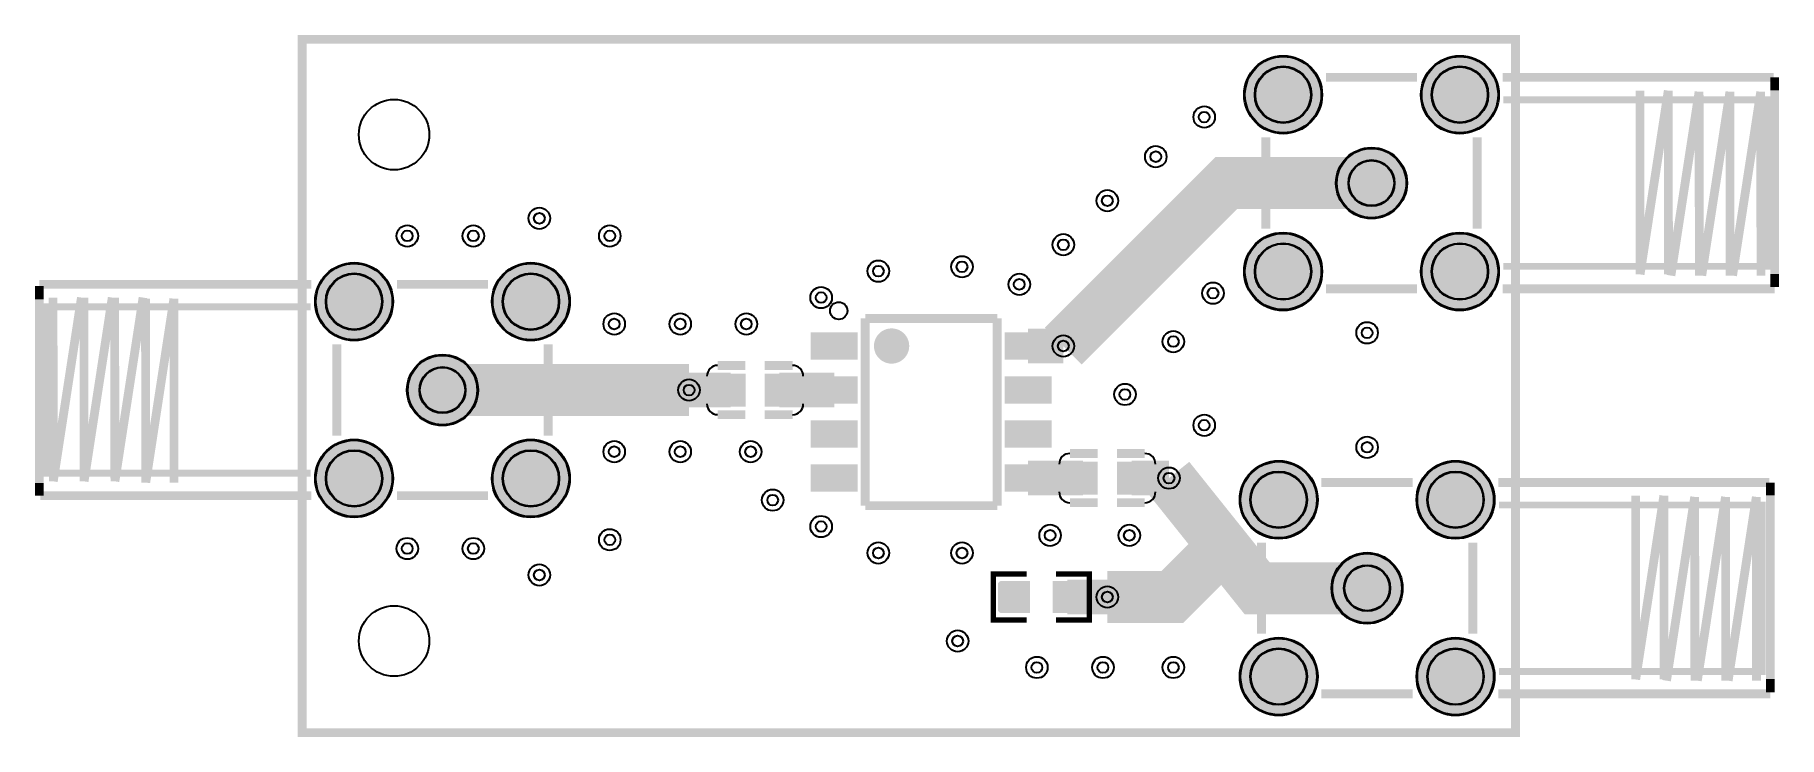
# Model space of a CAD drawing. Header units: millimetres. Extents: x -0.7 to 49.6, y 69.9 to 90.1.
import ezdxf

# ---------------------------------------------------------------- set-up
doc = ezdxf.new("R2010")
doc.units = ezdxf.units.MM
for name, color, linetype, true_color in [('BoardOutLine', 7, 'Continuous', 0xff00ff), ('BottomSolderMaskLayer', 7, 'Continuous', 0xaa00ff), ('Document', 7, 'Continuous', 0xffffff), ('Hole', 7, 'Continuous', 0x222222), ('Multi-Layer', 7, 'Continuous', 0xc0c0c0), ('Signal', 7, 'Continuous', 0x0000ff), ('TopLayer', 7, 'Continuous', 0xff0000), ('TopPasteMaskLayer', 7, 'Continuous', 0x808080), ('TopSilkLayer', 7, 'Continuous', 0xffcc00), ('TopSolderMaskLayer', 7, 'Continuous', 0x800080)]:
    doc.layers.add(name, color=color, linetype=linetype, true_color=true_color)

msp = doc.modelspace()

# ---------------------------------------------------------------- hatches: boundary and pattern name
at = {"layer": 'BottomSolderMaskLayer'}
for points in [[(34.1707645415291, 88.40208280416562, 1), (36.42156464312931, 88.40208280416562, 1)], [(39.270840741681546, 88.40208280416562, 1), (41.52164084328175, 88.40208280416562, 1)], [(36.820675641351215, 85.85217170434339, 1), (38.87147574295142, 85.85217170434339, 1)], [(34.1707645415291, 83.30200660401317, 1), (36.42156464312931, 83.30200660401317, 1)], [(39.270840741681546, 83.30200660401317, 1), (41.52164084328175, 83.30200660401317, 1)], [(7.3737109474219205, 82.43307086614175, 1), (9.624511049022123, 82.43307086614175, 1)], [(12.473787147574365, 82.43307086614175, 1), (14.724587249174567, 82.43307086614175, 1)], [(10.023876047752253, 79.88290576581153, 1), (12.074676149352456, 79.88290576581153, 1)], [(7.3737109474219205, 77.3329946659893, 1), (9.624511049022123, 77.3329946659893, 1)], [(12.473787147574365, 77.3329946659893, 1), (14.724587249174567, 77.3329946659893, 1)], [(34.04376428752865, 76.71805943611889, 1), (36.29456438912886, 76.71805943611889, 1)], [(39.143840487681096, 76.71805943611889, 1), (41.3946405892813, 76.71805943611889, 1)], [(36.693675387350766, 74.16814833629667, 1), (38.74447548895097, 74.16814833629667, 1)], [(34.04376428752865, 71.61798323596645, 1), (36.29456438912886, 71.61798323596645, 1)], [(39.143840487681096, 71.61798323596645, 1), (41.3946405892813, 71.61798323596645, 1)]]:
    msp.add_hatch(color=256, dxfattribs=at).paths.add_polyline_path(points)
at = {"layer": 'Document'}
for points in [[(41.6460756921515, 88.3521717043435), (49.34607569215132, 88.3521717043435), (49.34607569215132, 88.15217170434346), (41.6460756921515, 88.15217170434346)], [(49.34607569215132, 88.15217170434346), (49.34607569215132, 83.55217170434344), (49.14607569215127, 83.55217170434344), (49.14607569215127, 88.15217170434346)], [(41.6460756921515, 83.35217170434339), (49.34607569215132, 83.35217170434339), (49.34607569215132, 83.55217170434344), (41.6460756921515, 83.55217170434344)], [(7.249022098044179, 82.38315976631964), (-0.4509779019558664, 82.38315976631964), (-0.4509779019558664, 82.18315976631959), (7.249022098044179, 82.18315976631959)], [(-0.4509779019558664, 77.58315976631957), (-0.4509779019558664, 82.18315976631959), (-0.2509779019558209, 82.18315976631959), (-0.2509779019558209, 77.58315976631957)], [(7.249022098044179, 77.38315976631952), (-0.4509779019558664, 77.38315976631952), (-0.4509779019558664, 77.58315976631957), (7.249022098044179, 77.58315976631957)], [(41.51907543815105, 76.66814833629667), (49.21907543815087, 76.66814833629667), (49.21907543815087, 76.46814833629674), (41.51907543815105, 76.46814833629674)], [(49.21907543815087, 76.46814833629674), (49.21907543815087, 71.86814833629671), (49.01907543815082, 71.86814833629671), (49.01907543815082, 76.46814833629674)], [(41.51907543815105, 71.66814833629667), (49.21907543815087, 71.66814833629667), (49.21907543815087, 71.86814833629671), (41.51907543815105, 71.86814833629671)]]:
    msp.add_hatch(color=256, dxfattribs=at).paths.add_polyline_path(points)
at = {"layer": 'Multi-Layer'}
for points in [[(34.196164592329204, 88.40208280416562, 1), (36.39616459232921, 88.40208280416562, 1)], [(39.29624079248165, 88.40208280416562, 1), (41.49624079248165, 88.40208280416562, 1)], [(36.84607569215132, 85.85217170434339, 1), (38.84607569215132, 85.85217170434339, 1)], [(34.196164592329204, 83.30200660401317, 1), (36.39616459232921, 83.30200660401317, 1)], [(39.29624079248165, 83.30200660401317, 1), (41.49624079248165, 83.30200660401317, 1)], [(7.399110998222023, 82.43307086614175, 1), (9.599110998222022, 82.43307086614175, 1)], [(12.499187198374466, 82.43307086614175, 1), (14.699187198374466, 82.43307086614175, 1)], [(10.049276098552355, 79.88290576581153, 1), (12.049276098552355, 79.88290576581153, 1)], [(7.399110998222023, 77.3329946659893, 1), (9.599110998222022, 77.3329946659893, 1)], [(12.499187198374466, 77.3329946659893, 1), (14.699187198374466, 77.3329946659893, 1)], [(34.069164338328754, 76.71805943611889, 1), (36.26916433832876, 76.71805943611889, 1)], [(39.1692405384812, 76.71805943611889, 1), (41.3692405384812, 76.71805943611889, 1)], [(36.71907543815087, 74.16814833629667, 1), (38.71907543815087, 74.16814833629667, 1)], [(34.069164338328754, 71.61798323596645, 1), (36.26916433832876, 71.61798323596645, 1)], [(39.1692405384812, 71.61798323596645, 1), (41.3692405384812, 71.61798323596645, 1)]]:
    msp.add_hatch(color=256, dxfattribs=at).paths.add_polyline_path(points)
at = {"layer": 'TopLayer'}
for points in [[(22.986029972059896, 81.53317246634492), (22.986029972059896, 80.77315214630437), (21.716027432054943, 80.77315214630437), (21.716027432054943, 81.53317246634492)], [(28.5760223520449, 81.53317246634492), (28.5760223520449, 80.77315214630437), (27.30601981203972, 80.77315214630437), (27.30601981203972, 81.53317246634492)], [(18.966040132080252, 80.33317246634488), (19.766040132080434, 80.33317246634488), (19.766040132080434, 79.43314706629417), (18.966040132080252, 79.43314706629417)], [(20.366040132080116, 80.33317246634488), (21.166040132080298, 80.33317246634488), (21.166040132080298, 79.43314706629417), (20.366040132080116, 79.43314706629417)], [(22.986029972059896, 80.26316992633986), (22.986029972059896, 79.5031496062993), (21.716027432054943, 79.5031496062993), (21.716027432054943, 80.26316992633986)], [(28.5760223520449, 80.26316992633986), (28.5760223520449, 79.5031496062993), (27.30601981203972, 79.5031496062993), (27.30601981203972, 80.26316992633986)], [(22.986029972059896, 78.99316738633479), (22.986029972059896, 78.23314706629412), (21.716027432054943, 78.23314706629412), (21.716027432054943, 78.99316738633479)], [(28.5760223520449, 78.99316738633479), (28.5760223520449, 78.23314706629412), (27.30601981203972, 78.23314706629412), (27.30601981203972, 78.99316738633479)], [(22.986029972059896, 77.72316484632961), (22.986029972059896, 76.96314452628906), (21.716027432054943, 76.96314452628906), (21.716027432054943, 77.72316484632961)], [(28.5760223520449, 77.72316484632961), (28.5760223520449, 76.96314452628906), (27.30601981203972, 76.96314452628906), (27.30601981203972, 77.72316484632961)], [(29.126060452120782, 77.79316738633474), (29.926060452120964, 77.79316738633474), (29.926060452120964, 76.89311658623319), (29.126035052070165, 76.89314198628404)], [(30.526060452120873, 77.79319278638559), (31.326085852171673, 77.79316738633474), (31.326060452121055, 76.89314198628404), (30.526060452120873, 76.89314198628404)], [(27.971043942088045, 73.48214376428746), (27.971043942088045, 74.34615189230385), (27.164566929133798, 74.34615189230385), (27.164566929133798, 73.48214376428746)], [(28.671069342138708, 73.48214376428746), (28.671069342138708, 74.34615189230385), (29.477546355092727, 74.34615189230385), (29.477546355092727, 73.48214376428746)]]:
    msp.add_hatch(color=256, dxfattribs=at).paths.add_polyline_path(points)
at = {"layer": 'TopPasteMaskLayer'}
for points in [[(22.986029972059896, 81.53317246634492), (22.986029972059896, 80.77315214630437), (21.716027432054943, 80.77315214630437), (21.716027432054943, 81.53317246634492)], [(28.5760223520449, 81.53317246634492), (28.5760223520449, 80.77315214630437), (27.30601981203972, 80.77315214630437), (27.30601981203972, 81.53317246634492)], [(18.966040132080252, 80.33317246634488), (19.766040132080434, 80.33317246634488), (19.766040132080434, 79.43314706629417), (18.966040132080252, 79.43314706629417)], [(20.366040132080116, 80.33317246634488), (21.166040132080298, 80.33317246634488), (21.166040132080298, 79.43314706629417), (20.366040132080116, 79.43314706629417)], [(22.986029972059896, 80.26316992633986), (22.986029972059896, 79.5031496062993), (21.716027432054943, 79.5031496062993), (21.716027432054943, 80.26316992633986)], [(28.5760223520449, 80.26316992633986), (28.5760223520449, 79.5031496062993), (27.30601981203972, 79.5031496062993), (27.30601981203972, 80.26316992633986)], [(22.986029972059896, 78.99316738633479), (22.986029972059896, 78.23314706629412), (21.716027432054943, 78.23314706629412), (21.716027432054943, 78.99316738633479)], [(28.5760223520449, 78.99316738633479), (28.5760223520449, 78.23314706629412), (27.30601981203972, 78.23314706629412), (27.30601981203972, 78.99316738633479)], [(22.986029972059896, 77.72316484632961), (22.986029972059896, 76.96314452628906), (21.716027432054943, 76.96314452628906), (21.716027432054943, 77.72316484632961)], [(28.5760223520449, 77.72316484632961), (28.5760223520449, 76.96314452628906), (27.30601981203972, 76.96314452628906), (27.30601981203972, 77.72316484632961)], [(29.126060452120782, 77.79316738633474), (29.926060452120964, 77.79316738633474), (29.926060452120964, 76.89311658623319), (29.126035052070165, 76.89314198628404)], [(30.526060452120873, 77.79319278638559), (31.326085852171673, 77.79316738633474), (31.326060452121055, 76.89314198628404), (30.526060452120873, 76.89314198628404)], [(27.126035052069938, 73.46416052832103), (27.92603505207012, 73.46416052832103), (27.97604775209561, 73.51417322834641), (27.97604775209561, 73.74213868427739), (27.60604521209052, 73.74213868427739), (27.60604521209052, 74.07213614427224), (27.97604775209561, 74.07213614427224), (27.97604775209561, 74.31417322834648), (27.92603505207012, 74.36416052832101), (27.126035052069938, 74.36416052832101), (27.07604775209552, 74.31417322834648), (27.07604775209552, 73.51417322834641)], [(29.516078232156588, 74.36413512827028), (28.716078232156406, 74.36413512827028), (28.666065532131142, 74.3141224282449), (28.666065532131142, 74.08615697231392), (29.036068072136004, 74.08615697231392), (29.036068072136004, 73.75615951231907), (28.666065532131142, 73.75615951231907), (28.666065532131142, 73.51412242824483), (28.716078232156406, 73.4641351282703), (29.516078232156588, 73.4641351282703), (29.566065532131233, 73.51412242824483), (29.566065532131233, 74.3141224282449)]]:
    msp.add_hatch(color=256, dxfattribs=at).paths.add_polyline_path(points)
at = {"layer": 'TopSilkLayer'}
msp.add_hatch(color=256, dxfattribs=at).paths.add_polyline_path([(24.00302260604508, 81.66116332232662), (24.03557034289088, 81.66011957975638), (24.067984334104267, 81.65699264100749), (24.100131383643202, 81.65179535534219), (24.13187939238469, 81.644549079522), (24.163097900951698, 81.63528359004852), (24.193658625795933, 81.62403696080571), (24.223435986343475, 81.61085540660531), (24.252307621033196, 81.59579309328092), (24.28015489012455, 81.57891191510885), (24.30686336321628, 81.56028124047145), (24.33232328946292, 81.53997762680683), (24.356430048566608, 81.51808450601868), (24.37908458068341, 81.4946918416365), (24.40019379348132, 81.46989575913574), (24.419670944677137, 81.44379815093839), (24.437435998478804, 81.41650625771422), (24.453415954469165, 81.38813222770682), (24.467545147582314, 81.35879265589142), (24.479765517932265, 81.32860810486227), (24.490026849396372, 81.2977026094137), (24.4982869759624, 81.26620316685614), (24.504511954998407, 81.23423921515541), (24.50867620673057, 81.20194210104535), (24.51076261935509, 81.16944454029544), (24.51076261935509, 81.13688007235385), (24.50867620673057, 81.10438251160394), (24.504511954998407, 81.07208539749388), (24.4982869759624, 81.04012144579315), (24.490026849396372, 81.00862200323547), (24.479765517932265, 80.97771650778702), (24.467545147582314, 80.94753195675776), (24.453415954469392, 80.91819238494236), (24.437435998478804, 80.88981835493496), (24.419670944677137, 80.86252646171079), (24.40019379348132, 80.83642885351344), (24.37908458068341, 80.8116327710128), (24.356430048566608, 80.78824010663061), (24.33232328946292, 80.76634698584246), (24.30686336321628, 80.74604337217772), (24.28015489012455, 80.72741269754033), (24.252307621033196, 80.71053151936826), (24.223435986343475, 80.69546920604398), (24.193658625795933, 80.68228765184347), (24.163097900951698, 80.67104102260066), (24.13187939238469, 80.66177553312718), (24.100131383643202, 80.65452925730699), (24.067984334104267, 80.6493319716418), (24.03557034289088, 80.64620503289291), (24.00302260604508, 80.64516129032256), (23.970474869199506, 80.64620503289291), (23.938060877986118, 80.6493319716418), (23.905913828447183, 80.65452925730699), (23.874165819705695, 80.66177553312718), (23.842947311138687, 80.67104102260066), (23.81238658629445, 80.68228765184347), (23.782609225746683, 80.69546920604398), (23.753737591057188, 80.71053151936826), (23.725890321965608, 80.72741269754033), (23.699181848874105, 80.74604337217772), (23.673721922627465, 80.76634698584246), (23.649615163523777, 80.78824010663061), (23.626960631406973, 80.8116327710128), (23.605851418609063, 80.83642885351344), (23.586374267413248, 80.86252646171079), (23.56860921361158, 80.88981835493496), (23.552629257620993, 80.91819238494236), (23.53850006450807, 80.94753195675776), (23.526279694157893, 80.97771650778702), (23.516018362694012, 81.00862200323547), (23.507758236127984, 81.04012144579315), (23.501533257091978, 81.07208539749388), (23.497369005359815, 81.10438251160394), (23.495282592735293, 81.13688007235385), (23.495282592735293, 81.16944454029544), (23.497369005359815, 81.20194210104535), (23.501533257091978, 81.23423921515541), (23.507758236127984, 81.26620316685614), (23.516018362694012, 81.2977026094137), (23.526279694157893, 81.32860810486227), (23.53850006450807, 81.35879265589142), (23.55262925762122, 81.38813222770682), (23.56860921361158, 81.41650625771422), (23.586374267413248, 81.44379815093839), (23.605851418609063, 81.46989575913574), (23.626960631406973, 81.4946918416365), (23.649615163523777, 81.51808450601868), (23.673721922627465, 81.53997762680683), (23.699181848874105, 81.56028124047145), (23.725890321965608, 81.57891191510885), (23.753737591057188, 81.59579309328092), (23.782609225746683, 81.61085540660531), (23.81238658629445, 81.62403696080571), (23.842947311138687, 81.63528359004852), (23.874165819705695, 81.644549079522), (23.905913828447183, 81.65179535534219), (23.938060877986118, 81.65699264100749), (23.970474869199506, 81.66011957975638), (24.00302260604508, 81.66116332232662)])
at = {"layer": 'TopSolderMaskLayer'}
for points in [[(34.1707645415291, 88.40208280416562, 1), (36.42156464312931, 88.40208280416562, 1)], [(39.270840741681546, 88.40208280416562, 1), (41.52164084328175, 88.40208280416562, 1)], [(36.820675641351215, 85.85217170434339, 1), (38.87147574295142, 85.85217170434339, 1)], [(34.1707645415291, 83.30200660401317, 1), (36.42156464312931, 83.30200660401317, 1)], [(39.270840741681546, 83.30200660401317, 1), (41.52164084328175, 83.30200660401317, 1)], [(7.3737109474219205, 82.43307086614175, 1), (9.624511049022123, 82.43307086614175, 1)], [(12.473787147574365, 82.43307086614175, 1), (14.724587249174567, 82.43307086614175, 1)], [(23.02847516239467, 81.54837287274563), (23.02847516239467, 80.75795173990355), (21.67358224172017, 80.75795173990355), (21.67358224172017, 81.54837287274563)], [(28.61846414676438, 81.54837287274563), (28.61846414676438, 80.75795173990355), (27.26357122608988, 80.75795173990355), (27.26357122608988, 81.54837287274563)], [(10.023876047752253, 79.88290576581153, 1), (12.074676149352456, 79.88290576581153, 1)], [(18.940641694186525, 80.35857323399227), (19.791441795786795, 80.35857323399227), (19.791441795786795, 79.40774629864677), (18.940641694186525, 79.40774629864677)], [(20.340638468373754, 80.35857323399227), (21.191438569974025, 80.35857323399227), (21.191438569974025, 79.40774629864677), (20.340638468373754, 79.40774629864677)], [(23.02847516239467, 80.27837033274056), (23.02847516239467, 79.48794919989848), (21.67358224172017, 79.48794919989848), (21.67358224172017, 80.27837033274056)], [(28.61846414676438, 80.27837033274056), (28.61846414676438, 79.48794919989848), (27.26357122608988, 79.48794919989848), (27.26357122608988, 80.27837033274056)], [(23.02847516239467, 79.0083677927355), (23.02847516239467, 78.21794665989341), (21.67358224172017, 78.21794665989341), (21.67358224172017, 79.0083677927355)], [(28.61846414676438, 79.0083677927355), (28.61846414676438, 78.21794665989341), (27.26357122608988, 78.21794665989341), (27.26357122608988, 79.0083677927355)], [(7.3737109474219205, 77.3329946659893, 1), (9.624511049022123, 77.3329946659893, 1)], [(12.473787147574365, 77.3329946659893, 1), (14.724587249174567, 77.3329946659893, 1)], [(23.02847516239467, 77.73836525273043), (23.02847516239467, 76.94794411988835), (21.67358224172017, 76.94794411988835), (21.67358224172017, 77.73836525273043)], [(28.61846414676438, 77.73836525273043), (28.61846414676438, 76.94794411988835), (27.26357122608988, 76.94794411988835), (27.26357122608988, 77.73836525273043)], [(29.100662014227055, 77.81856815398214), (29.951462115827326, 77.81856815398214), (29.951462115827326, 76.8677143848912), (29.100635001269893, 76.86774121863664)], [(30.500658788414512, 77.81859498772758), (31.351485902971945, 77.81856815398214), (31.351458890014783, 76.86774121863664), (30.500658788414512, 76.86774121863664)], [(34.04376428752865, 76.71805943611889, 1), (36.29456438912886, 76.71805943611889, 1)], [(39.143840487681096, 76.71805943611889, 1), (41.3946405892813, 76.71805943611889, 1)], [(36.693675387350766, 74.16814833629667, 1), (38.74447548895097, 74.16814833629667, 1)], [(27.99645119267575, 73.45674371348741), (27.99645119267575, 74.3715519431039), (27.139174078121414, 74.3715519431039), (27.139174078121414, 73.45674371348741)], [(28.645662091550776, 73.45674371348741), (28.645662091550776, 74.3715519431039), (29.50293920610511, 74.3715519431039), (29.50293920610511, 73.45674371348741)], [(34.04376428752865, 71.61798323596645, 1), (36.29456438912886, 71.61798323596645, 1)], [(39.143840487681096, 71.61798323596645, 1), (41.3946405892813, 71.61798323596645, 1)]]:
    msp.add_hatch(color=256, dxfattribs=at).paths.add_polyline_path(points)

# ---------------------------------------------------------------- linework, layer by layer
at = {"layer": 'BoardOutLine', "const_width": 0.25400050800101603}
msp.add_lwpolyline([(7, 90), (42, 90), (42, 70), (7, 70), (7, 90)], close=True, dxfattribs=at)
at = {"layer": 'BottomSolderMaskLayer'}
for centre, radius in [((35.296164592329205, 88.40208280416562), 1.1254000508001016), ((35.2959613919229, 88.40228600457203), 0.8184727642182557), ((40.39624079248165, 88.40208280416562), 1.1254000508001016), ((40.395935991871966, 88.40228600457203), 0.8184727642182557), ((37.84607569215132, 85.85217170434339), 1.0254000508001015), ((37.84594869189732, 85.85229870459739), 0.6665230556267565), ((35.296164592329205, 83.30200660401317), 1.1254000508001016), ((35.2959613919229, 83.30231140462286), 0.8184727642182557), ((40.39624079248165, 83.30200660401317), 1.1254000508001016), ((40.395935991871966, 83.30231140462286), 0.8184727642182557), ((8.499110998222022, 82.43307086614175), 1.1254000508001016), ((13.599187198374466, 82.43307086614175), 1.1254000508001016), ((8.499161798323712, 82.43302006604006), 0.8184727642182557), ((13.599136398272776, 82.43302006604006), 0.8184727642182557), ((11.049276098552355, 79.88290576581153), 1.0254000508001015), ((11.04914909829813, 79.88303276606553), 0.6665230556267565), ((8.499110998222022, 77.3329946659893), 1.1254000508001016), ((8.499161798323712, 77.33304546609088), 0.8184727642182557), ((13.599187198374466, 77.3329946659893), 1.1254000508001016), ((13.599136398272776, 77.33304546609088), 0.8184727642182557), ((35.169164338328756, 76.71805943611889), 1.1254000508001016), ((35.16896113792245, 76.71826263652531), 0.8184727642182557), ((40.2692405384812, 76.71805943611889), 1.1254000508001016), ((40.268935737871516, 76.71826263652531), 0.8184727642182557), ((37.71907543815087, 74.16814833629667), 1.0254000508001015), ((37.71894843789687, 74.16827533655066), 0.6665230556267565), ((35.169164338328756, 71.61798323596645), 1.1254000508001016), ((40.2692405384812, 71.61798323596645), 1.1254000508001016), ((35.16896113792245, 71.61828803657613), 0.8184727642182557), ((40.268935737871516, 71.61828803657613), 0.8184727642182557)]:
    msp.add_circle(centre, radius, dxfattribs=at)
at = {"layer": 'Document'}
msp.add_circle((22.479044958089844, 82.16916433832864), 0.24993649987299976, dxfattribs=at)
at = {"layer": 'Hole'}
for centre in [(33.02006604013218, 87.75717551435105), (31.62306324612655, 86.61417322834643), (30.22606045212092, 85.34417068834136), (13.843027686055393, 84.83616967233934), (10.03302006604008, 84.32816865633731), (11.938023876047737, 84.32816865633731), (15.8750317500635, 84.32816865633731), (28.95605791211574, 84.0741681483363), (26.035052070104257, 83.43916687833371), (23.622047244094574, 83.31216662433326), (27.686055372110786, 82.93116586233168), (21.971043942087817, 82.55016510033022), (33.27406654813308, 82.67716535433067), (16.00203200406395, 81.78816357632718), (17.907035814071605, 81.78816357632718), (19.81203962407926, 81.78816357632718), (37.71907543815087, 81.53416306832617), (28.95605791211574, 81.15316230632459), (32.131064262128575, 81.28016256032515), (18.161036322072732, 79.88315976631952), (30.734061468122945, 79.75615951231907), (33.02006604013218, 78.86715773431547), (16.00203200406395, 78.10515621031243), (17.907035814071605, 78.10515621031243), (19.93903987807971, 78.10515621031243), (37.71907543815087, 78.23215646431288), (32.004064008128125, 77.34315468630939), (20.574041148082415, 76.7081534163068), (21.971043942087817, 75.94615189230376), (15.8750317500635, 75.5651511303023), (28.57505715011439, 75.69215138430275), (30.861061722123395, 75.69215138430275), (10.03302006604008, 75.31115062230128), (11.938023876047737, 75.31115062230128), (23.622047244094574, 75.18415036830072), (26.035052070104257, 75.18415036830072), (13.843027686055393, 74.54914909829824), (30.22606045212092, 73.91414782829565), (25.90805181610358, 72.64414528829059), (28.194056388112813, 71.88214376428755), (30.09906019812047, 71.88214376428755), (32.131064262128575, 71.88214376428755)]:
    msp.add_circle(centre, 0.15499110998222, dxfattribs=at)
at = {"layer": 'Multi-Layer'}
for centre, radius in [((35.296164592329205, 88.40208280416562), 1.1), ((35.2959613919229, 88.40228600457203), 0.8), ((40.39624079248165, 88.40208280416562), 1.1), ((40.395935991871966, 88.40228600457203), 0.8), ((9.652019304038731, 87.24917449834902), 1.0160020320040641), ((33.02006604013218, 87.75717551435105), 0.31000762001524007), ((31.62306324612655, 86.61417322834643), 0.31000762001524007), ((37.84607569215132, 85.85217170434339), 1), ((37.84594869189732, 85.85229870459739), 0.6500127000254001), ((30.22606045212092, 85.34417068834136), 0.31000762001524007), ((13.843027686055393, 84.83616967233934), 0.31000762001524007), ((10.03302006604008, 84.32816865633731), 0.31000762001524007), ((11.938023876047737, 84.32816865633731), 0.31000762001524007), ((15.8750317500635, 84.32816865633731), 0.31000762001524007), ((28.95605791211574, 84.0741681483363), 0.31000762001524007), ((35.296164592329205, 83.30200660401317), 1.1), ((35.2959613919229, 83.30231140462286), 0.8), ((40.39624079248165, 83.30200660401317), 1.1), ((40.395935991871966, 83.30231140462286), 0.8), ((8.499110998222022, 82.43307086614175), 1.1), ((13.599187198374466, 82.43307086614175), 1.1), ((23.622047244094574, 83.31216662433326), 0.31000762001524007), ((26.035052070104257, 83.43916687833371), 0.31000762001524007), ((8.499161798323712, 82.43302006604006), 0.8), ((13.599136398272776, 82.43302006604006), 0.8), ((27.686055372110786, 82.93116586233168), 0.31000762001524007), ((21.971043942087817, 82.55016510033022), 0.31000762001524007), ((33.27406654813308, 82.67716535433067), 0.31000762001524007), ((16.00203200406395, 81.78816357632718), 0.31000762001524007), ((17.907035814071605, 81.78816357632718), 0.31000762001524007), ((19.81203962407926, 81.78816357632718), 0.31000762001524007), ((32.131064262128575, 81.28016256032515), 0.31000762001524007), ((37.71907543815087, 81.53416306832617), 0.31000762001524007), ((28.95605791211574, 81.15316230632459), 0.31000762001524007), ((11.049276098552355, 79.88290576581153), 1), ((11.04914909829813, 79.88303276606553), 0.6500127000254001), ((18.161036322072732, 79.88315976631952), 0.31000762001524007), ((30.734061468122945, 79.75615951231907), 0.31000762001524007), ((33.02006604013218, 78.86715773431547), 0.31000762001524007), ((37.71907543815087, 78.23215646431288), 0.31000762001524007), ((8.499110998222022, 77.3329946659893), 1.1), ((8.499161798323712, 77.33304546609088), 0.8), ((13.599187198374466, 77.3329946659893), 1.1), ((13.599136398272776, 77.33304546609088), 0.8), ((16.00203200406395, 78.10515621031243), 0.31000762001524007), ((17.907035814071605, 78.10515621031243), 0.31000762001524007), ((19.93903987807971, 78.10515621031243), 0.31000762001524007), ((32.004064008128125, 77.34315468630939), 0.31000762001524007), ((35.169164338328756, 76.71805943611889), 1.1), ((35.16896113792245, 76.71826263652531), 0.8), ((40.2692405384812, 76.71805943611889), 1.1), ((40.268935737871516, 76.71826263652531), 0.8), ((20.574041148082415, 76.7081534163068), 0.31000762001524007), ((21.971043942087817, 75.94615189230376), 0.31000762001524007), ((28.57505715011439, 75.69215138430275), 0.31000762001524007), ((30.861061722123395, 75.69215138430275), 0.31000762001524007), ((10.03302006604008, 75.31115062230128), 0.31000762001524007), ((11.938023876047737, 75.31115062230128), 0.31000762001524007), ((15.8750317500635, 75.5651511303023), 0.31000762001524007), ((23.622047244094574, 75.18415036830072), 0.31000762001524007), ((26.035052070104257, 75.18415036830072), 0.31000762001524007), ((37.71907543815087, 74.16814833629667), 1), ((13.843027686055393, 74.54914909829824), 0.31000762001524007), ((37.71894843789687, 74.16827533655066), 0.6500127000254001), ((30.22606045212092, 73.91414782829565), 0.31000762001524007), ((9.652019304038731, 72.64414528829059), 1.0160020320040641), ((25.90805181610358, 72.64414528829059), 0.31000762001524007), ((35.169164338328756, 71.61798323596645), 1.1), ((40.2692405384812, 71.61798323596645), 1.1), ((28.194056388112813, 71.88214376428755), 0.31000762001524007), ((30.09906019812047, 71.88214376428755), 0.31000762001524007), ((32.131064262128575, 71.88214376428755), 0.31000762001524007), ((35.16896113792245, 71.61828803657613), 0.8), ((40.268935737871516, 71.61828803657613), 0.8)]:
    msp.add_circle(centre, radius, dxfattribs=at)
at = {"layer": 'Signal', "const_width": 1.5000000000000002}
for points in [[(37.84594869189732, 85.85229870459739), (33.65519431038865, 85.85229870459739), (28.95605791211574, 81.15316230632459)], [(11.049276098552355, 79.88290576581153), (11.04953009906012, 79.88315976631952), (18.161036322072732, 79.88315976631952)], [(37.71894843789687, 74.16827533655066), (34.54406908813826, 74.16814833629667), (32.004064008128125, 77.34315468630939)], [(30.22606045212092, 73.91414782829565), (32.102794005588066, 73.91414782829565), (33.571983743967394, 75.3833375666751)]]:
    msp.add_lwpolyline(points, dxfattribs=at)
at = {"layer": 'TopLayer', "const_width": 1}
for points in [[(27.941046482092815, 81.15316230632459), (28.95605791211574, 81.15316230632459)], [(18.161036322072732, 79.88315976631952), (19.366040132080343, 79.88315976631952)], [(20.76606553213105, 79.88315976631952), (22.351054102108264, 79.88315976631952)], [(27.941046482092815, 77.34315468630939), (29.52603505207003, 77.34315468630939)], [(30.926060452120964, 77.34315468630939), (32.004064008128125, 77.34315468630939)], [(30.22606045212092, 73.91414782829565), (29.074422148844405, 73.91414782829565)]]:
    msp.add_lwpolyline(points, dxfattribs=at)
at = {"layer": 'TopSilkLayer'}
for points, const_width in [([(39.16179832359671, 88.90017780035555), (36.53035306070615, 88.90017780035555)], 0.25400050800101603), ([(41.630403860807746, 88.90017780035555), (49.44607569215145, 88.90017780035555)], 0.25400050800101603), ([(45.592964185928395, 83.21915163830329), (46.40576581153164, 88.51917703835409)], 0.25400050800101603), ([(45.592964185928395, 88.51917703835409), (45.592964185928395, 83.21915163830329)], 0.25400050800101603), ([(46.40576581153164, 88.51917703835409), (46.412344424688854, 83.21915163830329)], 0.25400050800101603), ([(46.482092964185995, 83.1851663703327), (47.29489458978924, 88.4851917703835)], 0.25400050800101603), ([(47.29489458978924, 88.4851917703835), (47.301473202946454, 83.1851663703327)], 0.25400050800101603), ([(47.3710947421896, 83.1851663703327), (48.18389636779261, 88.4851917703835)], 0.25400050800101603), ([(48.18389636779261, 88.4851917703835), (48.19047498095006, 83.1851663703327)], 0.25400050800101603), ([(48.260096520192974, 83.1851663703327), (49.072898145796216, 88.4851917703835)], 0.25400050800101603), ([(49.072898145796216, 88.4851917703835), (49.07947675895366, 83.1851663703327)], 0.25400050800101603), ([(49.47607315214623, 88.53218186436368), (49.47607315214623, 88.90017780035555)], 0.25400050800101603), ([(49.47607315214623, 88.53218186436368), (49.47607315214623, 83.23215646431288)], 0.25400050800101603), ([(34.79806959613916, 87.16789433578867), (34.79806959613916, 84.53644907289822)], 0.25400050800101603), ([(40.8940817881637, 84.53644907289822), (40.8940817881637, 87.16789433578867)], 0.25400050800101603), ([(7.264693929387931, 82.93116586233168), (-0.5809753619506637, 82.93116586233168)], 0.25400050800101603), ([(12.36474472948953, 82.93116586233168), (9.733299466598965, 82.93116586233168)], 0.25400050800101603), ([(49.47607315214623, 83.23215646431288), (49.47607315214623, 82.85217170434339)], 0.25400050800101603), ([(-0.5809753619506637, 82.50317500635003), (-0.5809753619506637, 82.88315976631952)], 0.25400050800101603), ([(-0.5809753619506637, 77.20314960629923), (-0.5809753619506637, 82.50317500635003)], 0.25400050800101603), ([(-0.17780035560065244, 77.25013970027942), (-0.1843789687578692, 82.55016510033022)], 0.25400050800101603), ([(0.63500127000259, 82.55016510033022), (-0.17780035560065244, 77.25013970027942)], 0.25400050800101603), ([(0.7112014224029508, 77.25013970027942), (0.7046228092456204, 82.55016510033022)], 0.25400050800101603), ([(1.5240030480060796, 82.55016510033022), (0.7112014224029508, 77.25013970027942)], 0.25400050800101603), ([(1.6002032004064404, 77.25013970027942), (1.5936245872492236, 82.55016510033022)], 0.25400050800101603), ([(2.413004826009683, 82.55016510033022), (1.6002032004064404, 77.25013970027942)], 0.25400050800101603), ([(2.4893319786639267, 77.21615443230883), (2.4827533655068237, 82.51617983235963)], 0.25400050800101603), ([(3.302133604267283, 82.51617983235963), (2.4893319786639267, 77.21615443230883)], 0.25400050800101603), ([(3.302133604267283, 77.21615443230883), (3.302133604267283, 82.51617983235963)], 0.25400050800101603), ([(36.53035306070615, 82.80416560833123), (39.16179832359671, 82.80416560833123)], 0.25400050800101603), ([(41.630403860807746, 82.80416560833123), (49.47607315214623, 82.80416560833123)], 0.25400050800101603), ([(27.050038100076335, 81.94815849631698), (23.241021082042153, 81.94815849631698)], 0.25400050800101603), ([(23.241021082042153, 76.548158496317), (23.241021082042153, 81.94815849631698)], 0.25400050800101603), ([(27.050038100076335, 76.548158496317), (27.050038100076335, 81.94815849631698)], 0.25400050800101603), ([(8.001016002031974, 81.1988823977648), (8.001016002031974, 78.56743713487435)], 0.25400050800101603), ([(14.097028194056293, 78.56743713487435), (14.097028194056293, 81.1988823977648)], 0.25400050800101603), ([(19.78585217170439, 80.59326898653796), (18.98587757175528, 80.59326898653796)], 0.25400050800101603), ([(20.346304292608693, 80.59278638557271), (21.146278892557802, 80.59278638557271)], 0.25400050800101603), ([(18.676123952247963, 79.48341376682754), (18.676123952247963, 80.28346456692918)], 0.25400050800101603), ([(21.45605791211574, 80.28293116586235), (21.45605791211574, 79.48290576581155)], 0.25400050800101603), ([(19.78585217170439, 79.17358394716791), (18.98587757175528, 79.17358394716791)], 0.25400050800101603), ([(20.346304292608693, 79.1731267462535), (21.146278892557802, 79.1731267462535)], 0.25400050800101603), ([(29.94587249174492, 78.05326390652783), (29.145897891795812, 78.05326390652783)], 0.25400050800101603), ([(30.506324612649223, 78.05278130556258), (31.30629921259856, 78.05278130556258)], 0.25400050800101603), ([(28.836169672339338, 76.94343408686825), (28.836144272288493, 77.74348488696978)], 0.25400050800101603), ([(31.61605283210565, 77.7429260858521), (31.61605283210565, 76.9429006858013)], 0.25400050800101603), ([(-0.5809753619506637, 77.20314960629923), (-0.5809753619506637, 76.83515367030736)], 0.25400050800101603), ([(39.03479806959626, 77.21615443230883), (36.40335280670547, 77.21615443230883)], 0.25400050800101603), ([(41.5034036068073, 77.21615443230883), (49.319075438151, 77.21615443230883)], 0.25400050800101603), ([(49.34907289814578, 76.84815849631696), (49.34907289814578, 77.21615443230883)], 0.25400050800101603), ([(7.264693929387931, 76.83515367030736), (-0.5509779019557755, 76.83515367030736)], 0.25400050800101603), ([(9.733299466598965, 76.83515367030736), (12.36474472948953, 76.83515367030736)], 0.25400050800101603), ([(27.050038100076335, 76.548158496317), (23.241021082042153, 76.548158496317)], 0.25400050800101603), ([(29.94587249174492, 76.63360426720851), (29.145897891795812, 76.63357886715778)], 0.25400050800101603), ([(30.506324612649223, 76.63312166624337), (31.30629921259856, 76.63309626619252)], 0.25400050800101603), ([(45.465963931927945, 71.53512827025656), (46.27876555753096, 76.83515367030736)], 0.25400050800101603), ([(45.465963931927945, 76.83515367030736), (45.465963931927945, 71.53512827025656)], 0.25400050800101603), ([(46.27876555753096, 76.83515367030736), (46.285344170688404, 71.53512827025656)], 0.25400050800101603), ([(46.355092710185545, 71.50114300228597), (47.16789433578856, 76.80116840233677)], 0.25400050800101603), ([(47.16789433578856, 76.80116840233677), (47.174472948946004, 71.50114300228597)], 0.25400050800101603), ([(47.24409448818892, 71.50114300228597), (48.05689611379216, 76.80116840233677)], 0.25400050800101603), ([(48.05689611379216, 76.80116840233677), (48.06347472694961, 71.50114300228597)], 0.25400050800101603), ([(48.133096266192524, 71.50114300228597), (48.94589789179577, 76.80116840233677)], 0.25400050800101603), ([(48.94589789179577, 76.80116840233677), (48.95247650495321, 71.50114300228597)], 0.25400050800101603), ([(49.34907289814578, 76.84815849631696), (49.34907289814578, 71.54813309626616)], 0.25400050800101603), ([(34.67106934213871, 75.48387096774195), (34.67106934213871, 72.8524257048515)], 0.25400050800101603), ([(40.767081534163026, 72.8524257048515), (40.767081534163026, 75.48387096774195)], 0.25400050800101603), ([(27.894843789687684, 73.2535433070866), (26.935966471932943, 73.2535433070866), (26.935966471932943, 74.5747523495047), (27.894843789687684, 74.5747523495047)], 0.15240030480060962), ([(28.74726949453907, 73.2535433070866), (29.706146812293582, 73.2535433070866), (29.706146812293582, 74.5747523495047), (28.74726949453907, 74.5747523495047)], 0.15240030480060962), ([(49.34907289814578, 71.54813309626616), (49.34907289814578, 71.16814833629667)], 0.25400050800101603), ([(36.40335280670547, 71.12014224028451), (39.03479806959626, 71.12014224028451)], 0.25400050800101603), ([(41.5034036068073, 71.12014224028451), (49.34907289814578, 71.12014224028451)], 0.25400050800101603)]:
    msp.add_lwpolyline(points, dxfattribs=dict(at, const_width=const_width))
for centre, start, end in [((18.985953767742785, 80.28343916791925), 90, 180.00939448330345), ((21.146228093497484, 80.2829565659132), 359.9953028545985, 90), ((18.98595377190759, 79.48341376578628), 179.99999980746952, 270), ((21.146228092456113, 79.48295656591313), 270, 0), ((29.14594869085613, 77.7434340868682), 90, 180.00469714541427), ((31.30622301348717, 77.7429514869441), 359.99530266207677, 90), ((29.145999490957593, 76.94340868265294), 179.99530208448, 270), ((31.306248413538015, 76.94295148486185), 270, 0.004697337918108254)]:
    msp.add_arc(centre, 0.30982981965963935, start, end, dxfattribs=at)
at = {"layer": 'TopSolderMaskLayer'}
for centre, radius in [((35.296164592329205, 88.40208280416562), 1.1254000508001016), ((35.2959613919229, 88.40228600457203), 0.8184727642182557), ((40.39624079248165, 88.40208280416562), 1.1254000508001016), ((40.395935991871966, 88.40228600457203), 0.8184727642182557), ((37.84607569215132, 85.85217170434339), 1.0254000508001015), ((37.84594869189732, 85.85229870459739), 0.6665230556267565), ((35.296164592329205, 83.30200660401317), 1.1254000508001016), ((35.2959613919229, 83.30231140462286), 0.8184727642182557), ((40.39624079248165, 83.30200660401317), 1.1254000508001016), ((40.395935991871966, 83.30231140462286), 0.8184727642182557), ((8.499110998222022, 82.43307086614175), 1.1254000508001016), ((13.599187198374466, 82.43307086614175), 1.1254000508001016), ((8.499161798323712, 82.43302006604006), 0.8184727642182557), ((13.599136398272776, 82.43302006604006), 0.8184727642182557), ((11.049276098552355, 79.88290576581153), 1.0254000508001015), ((11.04914909829813, 79.88303276606553), 0.6665230556267565), ((8.499110998222022, 77.3329946659893), 1.1254000508001016), ((8.499161798323712, 77.33304546609088), 0.8184727642182557), ((13.599187198374466, 77.3329946659893), 1.1254000508001016), ((13.599136398272776, 77.33304546609088), 0.8184727642182557), ((35.169164338328756, 76.71805943611889), 1.1254000508001016), ((35.16896113792245, 76.71826263652531), 0.8184727642182557), ((40.2692405384812, 76.71805943611889), 1.1254000508001016), ((40.268935737871516, 76.71826263652531), 0.8184727642182557), ((37.71907543815087, 74.16814833629667), 1.0254000508001015), ((37.71894843789687, 74.16827533655066), 0.6665230556267565), ((35.169164338328756, 71.61798323596645), 1.1254000508001016), ((40.2692405384812, 71.61798323596645), 1.1254000508001016), ((35.16896113792245, 71.61828803657613), 0.8184727642182557), ((40.268935737871516, 71.61828803657613), 0.8184727642182557)]:
    msp.add_circle(centre, radius, dxfattribs=at)

doc.saveas('drawing.dxf')
